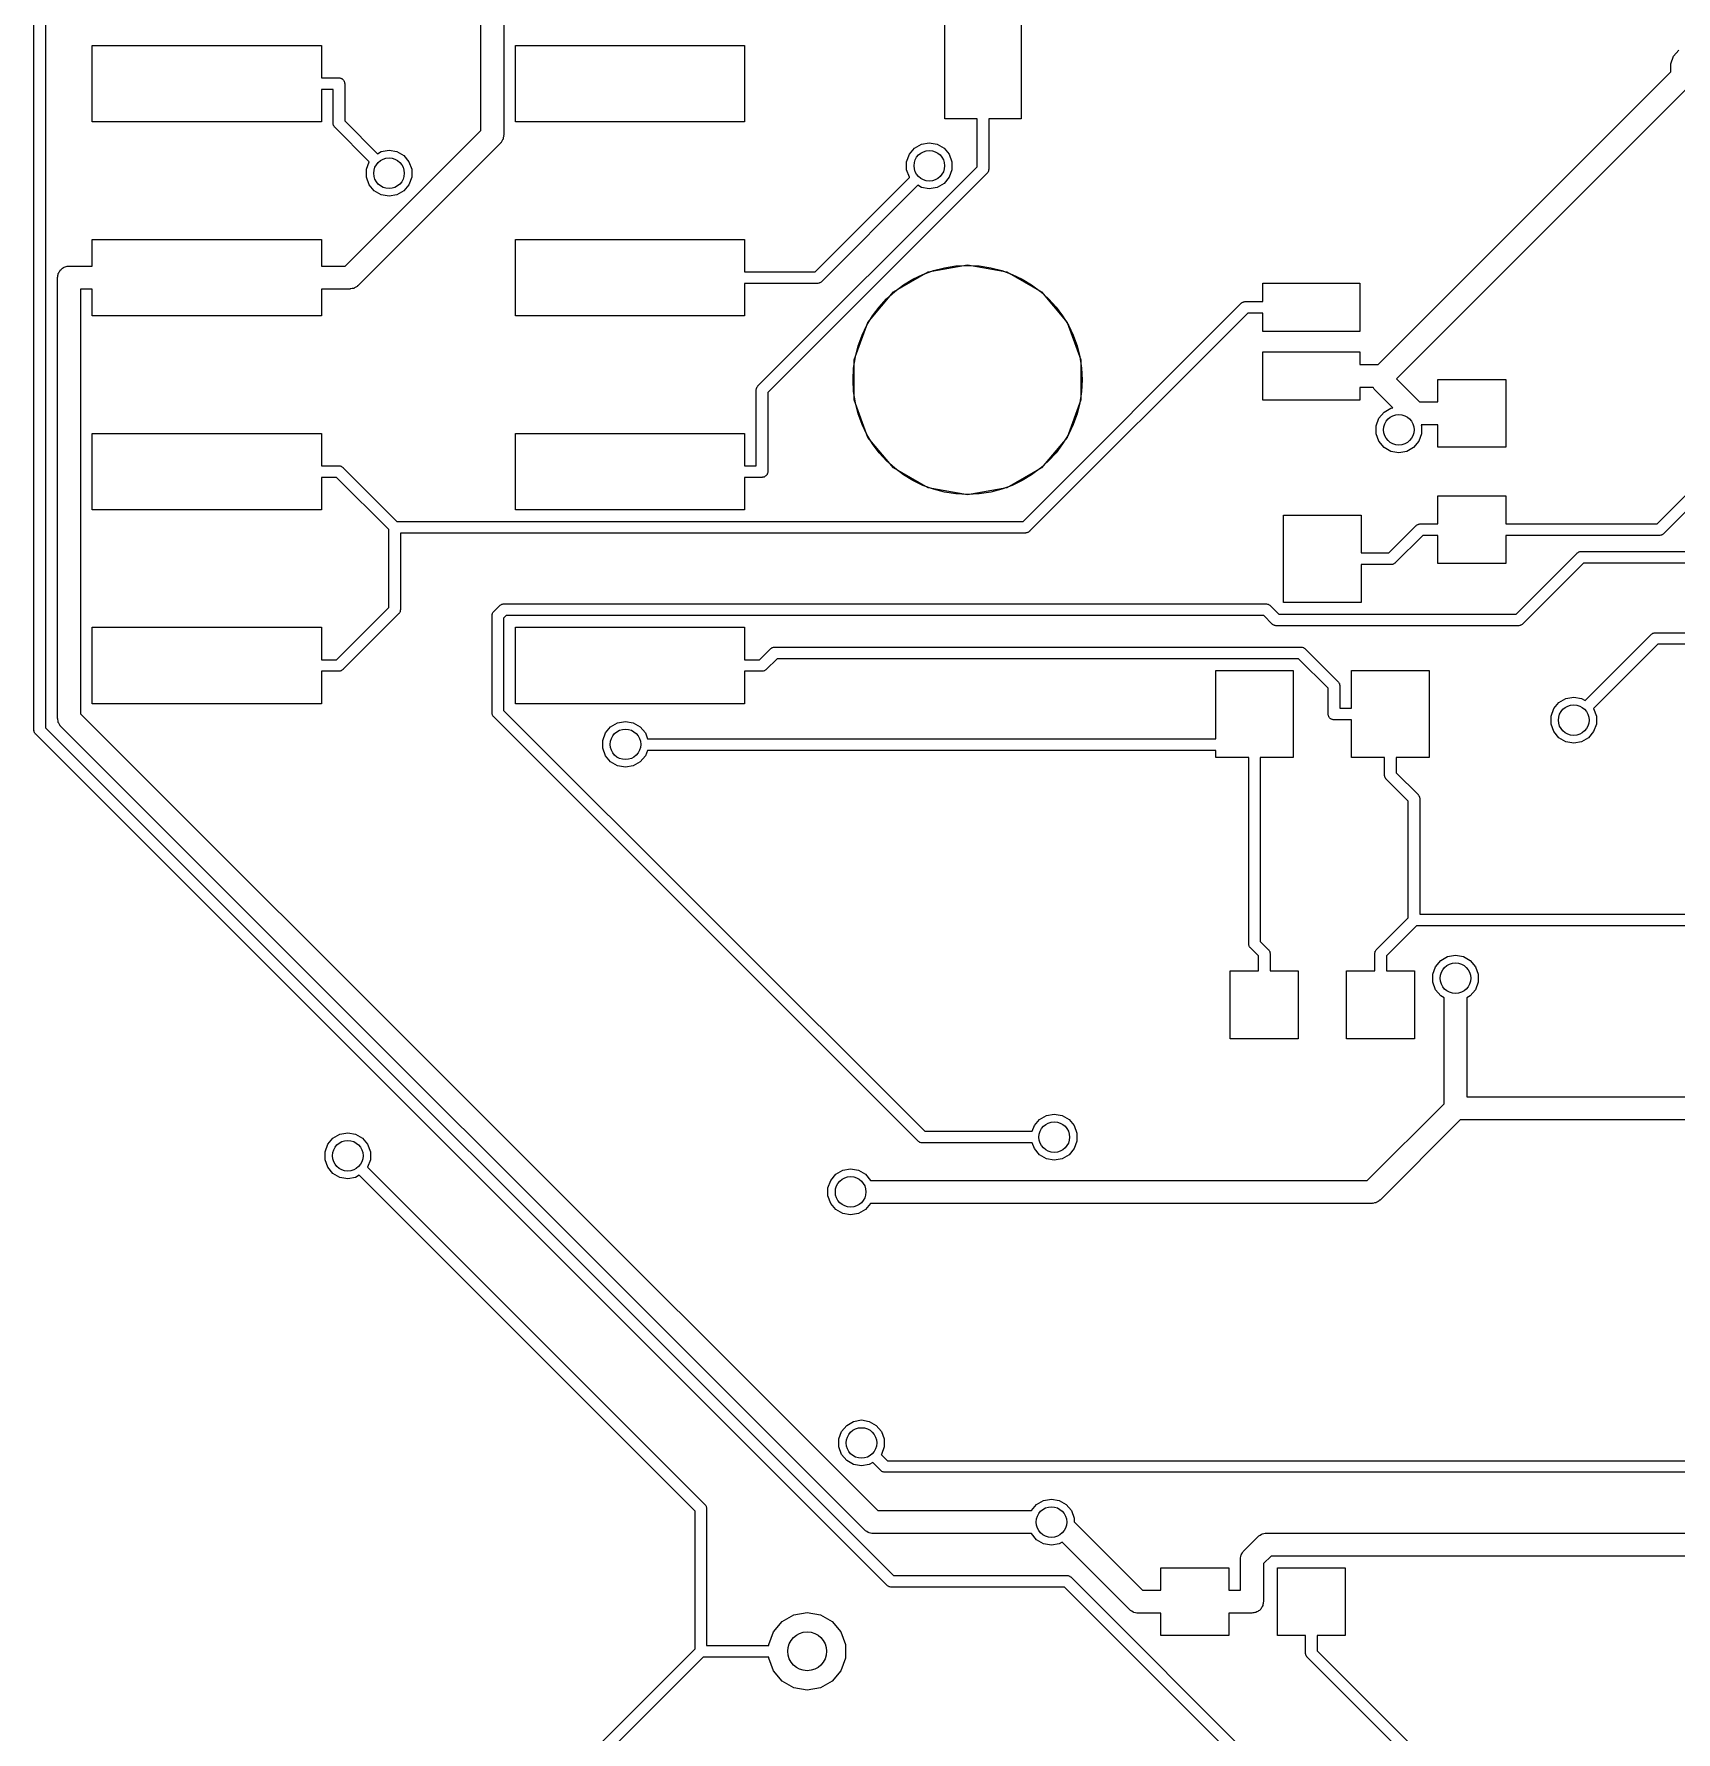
# Model space of a CAD drawing. Extents: x 0 to 100, y -163 to 0.
# Drawn here: x 0.28 to 21.77, y -92.71 to -70.47 of the extents above; entities that cross this region are included whole.
import ezdxf

# ---------------------------------------------------------------- set-up
doc = ezdxf.new("R2010")
doc.units = 0
doc.header["$MEASUREMENT"] = 0
doc.layers.add('BLACK', color=7, linetype='CONTINUOUS')

msp = doc.modelspace()

# ---------------------------------------------------------------- linework, layer by layer
at = {"layer": 'Black'}
for p, q in [((6.1273, -71.7328), (6.1273, -68.58)), ((12.2, -71.58), (12.2, -68.58)), ((13.2, -68.58), (13.2, -71.58)), ((6.4273, -68.73), (6.4273, -71.7949)), ((0.2776, -79.5866), (0.2776, -69.0373)), ((0.43, -69.0689), (0.43, -79.555)), ((1.04, -71.62), (1.04, -70.62)), ((1.04, -70.62), (4.04, -70.62)), ((4.04, -70.62), (4.04, -71.0438)), ((6.58, -71.62), (6.58, -70.62)), ((6.58, -70.62), (9.58, -70.62)), ((9.58, -70.62), (9.58, -71.62)), ((21.7425, -70.7608), (21.8097, -70.6807)), ((21.7067, -70.8591), (21.7425, -70.7608)), ((21.7067, -70.9637), (21.7067, -70.8591)), ((4.04, -71.0438), (4.2689, -71.0438)), ((4.2689, -71.0438), (4.27547, -71.045)), ((4.27547, -71.045), (4.28213, -71.045)), ((4.28213, -71.045), (4.28839, -71.0472)), ((4.28839, -71.0472), (4.29496, -71.0484)), ((4.29496, -71.0484), (4.30074, -71.0517)), ((4.30074, -71.0517), (4.307, -71.054)), ((4.307, -71.054), (4.31211, -71.0583)), ((4.31211, -71.0583), (4.31788, -71.0616)), ((4.31788, -71.0616), (4.32217, -71.0667)), ((4.32217, -71.0667), (4.32727, -71.071)), ((4.32727, -71.071), (4.33061, -71.0768)), ((4.33061, -71.0768), (4.33489, -71.0819)), ((4.33489, -71.0819), (4.33717, -71.0882)), ((4.33717, -71.0882), (4.3405, -71.0939)), ((4.3405, -71.0939), (4.34166, -71.1005)), ((4.34166, -71.1005), (4.34394, -71.1068)), ((4.34394, -71.1068), (4.34394, -71.1134)), ((4.34394, -71.1134), (4.3451, -71.12)), ((4.3451, -71.12), (4.3451, -71.6055)), ((17.8756, -74.8), (21.7081, -70.9675)), ((21.7081, -70.9675), (21.7067, -70.9637)), ((4.1927, -71.1962), (4.04, -71.1962)), ((4.04, -71.1962), (4.04, -71.62)), ((4.1927, -71.6371), (4.1927, -71.1962)), ((21.9047, -71.1952), (18.1134, -74.9864)), ((12.6238, -71.58), (12.2, -71.58)), ((12.6238, -72.2107), (12.6238, -71.58)), ((13.2, -71.58), (12.7762, -71.58)), ((12.7762, -71.58), (12.7762, -72.2423)), ((4.04, -71.62), (1.04, -71.62)), ((4.19328, -71.6404), (4.1927, -71.6371)), ((4.19299, -71.6437), (4.19328, -71.6404)), ((4.19557, -71.6534), (4.19299, -71.6437)), ((4.19729, -71.6632), (4.19557, -71.6534)), ((4.19897, -71.6661), (4.19729, -71.6632)), ((4.19984, -71.6693), (4.19897, -71.6661)), ((4.20555, -71.6775), (4.19984, -71.6693)), ((4.21053, -71.6861), (4.20555, -71.6775)), ((4.21309, -71.6882), (4.21053, -71.6861)), ((4.21502, -71.691), (4.21309, -71.6882)), ((4.66612, -72.1421), (4.21502, -71.691)), ((4.3451, -71.6055), (4.77701, -72.0375)), ((4.35007, -73.51), (6.1273, -71.7328)), ((6.42166, -71.8269), (6.41825, -71.8462)), ((6.42673, -71.808), (6.42166, -71.8269)), ((6.4273, -71.7949), (6.42615, -71.8014)), ((6.42615, -71.8014), (6.42673, -71.808)), ((9.58, -71.62), (6.58, -71.62)), ((6.38337, -71.901), (4.51827, -73.7661)), ((4.77701, -72.0375), (4.8228, -72.011)), ((4.8228, -72.011), (4.9258, -71.9929)), ((4.9258, -71.9929), (5.0288, -72.011)), ((5.0288, -72.011), (5.11937, -72.0633)), ((6.38715, -71.8956), (6.38337, -71.901)), ((6.39221, -71.8913), (6.38715, -71.8956)), ((6.40201, -71.8743), (6.39221, -71.8913)), ((6.41325, -71.8583), (6.40201, -71.8743)), ((6.41495, -71.8519), (6.41325, -71.8583)), ((6.41825, -71.8462), (6.41495, -71.8519)), ((11.7022, -72.1431), (11.738, -72.0448)), ((11.738, -72.0448), (11.8052, -71.9647)), ((11.8052, -71.9647), (11.8958, -71.9124)), ((11.8958, -71.9124), (11.9988, -71.8943)), ((11.9988, -71.8943), (12.1018, -71.9124)), ((12.1018, -71.9124), (12.1924, -71.9647)), ((12.1924, -71.9647), (12.2596, -72.0448)), ((12.2596, -72.0448), (12.2954, -72.1431)), ((4.62923, -72.2417), (4.665, -72.1434)), ((4.62923, -72.3463), (4.62923, -72.2417)), ((4.665, -72.1434), (4.66612, -72.1421)), ((5.11937, -72.0633), (5.1866, -72.1434)), ((5.1866, -72.1434), (5.22237, -72.2417)), ((5.22237, -72.2417), (5.22237, -72.3463)), ((9.75502, -75.0795), (12.6238, -72.2107)), ((11.7022, -72.2477), (11.7022, -72.1431)), ((11.738, -72.346), (11.7022, -72.2477)), ((12.2954, -72.2477), (12.2596, -72.346)), ((12.2954, -72.1431), (12.2954, -72.2477)), ((12.7699, -72.2713), (12.7691, -72.2745)), ((12.7716, -72.2684), (12.7699, -72.2713)), ((12.7733, -72.2586), (12.7716, -72.2684)), ((12.7759, -72.2489), (12.7733, -72.2586)), ((12.7762, -72.2423), (12.7756, -72.2456)), ((12.7756, -72.2456), (12.7759, -72.2489)), ((4.665, -72.4446), (4.62923, -72.3463)), ((4.73223, -72.5247), (4.665, -72.4446)), ((5.1866, -72.4446), (5.11937, -72.5247)), ((5.22237, -72.3463), (5.1866, -72.4446)), ((12.7539, -72.2962), (9.8851, -75.165)), ((10.5026, -73.5838), (11.7391, -72.3473)), ((11.85, -72.4519), (10.5881, -73.7139)), ((11.7391, -72.3473), (11.738, -72.346)), ((11.8958, -72.4784), (11.85, -72.4519)), ((11.9988, -72.4965), (11.8958, -72.4784)), ((12.1018, -72.4784), (11.9988, -72.4965)), ((12.1924, -72.4261), (12.1018, -72.4784)), ((12.2596, -72.346), (12.1924, -72.4261)), ((12.7558, -72.2934), (12.7539, -72.2962)), ((12.7584, -72.2913), (12.7558, -72.2934)), ((12.7633, -72.2827), (12.7584, -72.2913)), ((12.7691, -72.2745), (12.7633, -72.2827)), ((4.8228, -72.577), (4.73223, -72.5247)), ((4.9258, -72.5951), (4.8228, -72.577)), ((5.0288, -72.577), (4.9258, -72.5951)), ((5.11937, -72.5247), (5.0288, -72.577)), ((1.04, -73.51), (1.04, -73.16)), ((1.04, -73.16), (4.04, -73.16)), ((4.04, -73.16), (4.04, -73.51)), ((6.58, -74.16), (6.58, -73.16)), ((6.58, -73.16), (9.58, -73.16)), ((9.58, -73.16), (9.58, -73.5838)), ((0.59635, -73.6087), (0.60291, -73.5973)), ((0.60291, -73.5973), (0.6074, -73.585)), ((0.6074, -73.585), (0.61583, -73.5749)), ((0.61583, -73.5749), (0.62239, -73.5636)), ((0.62239, -73.5636), (0.63245, -73.5551)), ((0.63245, -73.5551), (0.64088, -73.5451)), ((0.64088, -73.5451), (0.65225, -73.5385)), ((0.65225, -73.5385), (0.6623, -73.5301)), ((0.6623, -73.5301), (0.67463, -73.5256)), ((0.67463, -73.5256), (0.686, -73.519)), ((0.686, -73.519), (0.69892, -73.5168)), ((0.69892, -73.5168), (0.71125, -73.5123)), ((0.71125, -73.5123), (0.72437, -73.5123)), ((0.72437, -73.5123), (0.7373, -73.51)), ((0.7373, -73.51), (1.04, -73.51)), ((4.04, -73.51), (4.35007, -73.51)), ((9.58, -73.5838), (10.5026, -73.5838)), ((11.5321, -73.8465), (11.985, -73.5851)), ((11.985, -73.5851), (12.5, -73.4943)), ((12.5, -73.4943), (13.015, -73.5851)), ((13.015, -73.5851), (13.4679, -73.8465)), ((0.5873, -73.66), (0.58958, -73.6471)), ((0.5873, -79.4341), (0.5873, -73.66)), ((0.58958, -73.634), (0.59407, -73.6216)), ((0.58958, -73.6471), (0.58958, -73.634)), ((0.59407, -73.6216), (0.59635, -73.6087)), ((1.04, -73.81), (0.8873, -73.81)), ((0.8873, -73.81), (0.8873, -79.372)), ((1.04, -74.16), (1.04, -73.81)), ((4.4122, -73.81), (4.04, -73.81)), ((4.04, -73.81), (4.04, -74.16)), ((4.4187, -73.8089), (4.4122, -73.81)), ((4.42527, -73.8094), (4.4187, -73.8089)), ((4.4442, -73.8044), (4.42527, -73.8094)), ((4.4635, -73.801), (4.4442, -73.8044)), ((4.46922, -73.7977), (4.4635, -73.801)), ((4.47559, -73.7959), (4.46922, -73.7977)), ((4.49165, -73.7847), (4.47559, -73.7959)), ((4.50862, -73.7749), (4.49165, -73.7847)), ((4.51286, -73.7699), (4.50862, -73.7749)), ((4.51827, -73.7661), (4.51286, -73.7699)), ((10.5342, -73.7362), (9.58, -73.7362)), ((9.58, -73.7362), (9.58, -74.16)), ((10.5375, -73.7356), (10.5342, -73.7362)), ((10.5408, -73.7359), (10.5375, -73.7356)), ((10.5505, -73.7333), (10.5408, -73.7359)), ((10.5603, -73.7316), (10.5505, -73.7333)), ((10.5632, -73.7299), (10.5603, -73.7316)), ((10.5664, -73.7291), (10.5632, -73.7299)), ((10.5746, -73.7233), (10.5664, -73.7291)), ((10.5832, -73.7184), (10.5746, -73.7233)), ((10.5853, -73.7158), (10.5832, -73.7184)), ((10.5881, -73.7139), (10.5853, -73.7158)), ((16.365, -73.9738), (16.365, -73.7325)), ((16.365, -73.7325), (17.635, -73.7325)), ((17.635, -73.7325), (17.635, -74.3675)), ((11.196, -74.2471), (11.5321, -73.8465)), ((13.2256, -76.8527), (16.0822, -73.9961)), ((13.4679, -73.8465), (13.804, -74.2471)), ((16.0822, -73.9961), (16.085, -73.9942)), ((16.085, -73.9942), (16.0871, -73.9916)), ((16.0871, -73.9916), (16.0957, -73.9866)), ((16.0957, -73.9866), (16.1039, -73.9809)), ((16.1039, -73.9809), (16.1071, -73.9801)), ((16.1071, -73.9801), (16.11, -73.9784)), ((16.11, -73.9784), (16.1198, -73.9767)), ((16.1198, -73.9767), (16.1295, -73.9741)), ((16.1295, -73.9741), (16.1328, -73.9744)), ((16.1328, -73.9744), (16.1361, -73.9738)), ((16.1361, -73.9738), (16.365, -73.9738)), ((4.04, -74.16), (1.04, -74.16)), ((9.58, -74.16), (6.58, -74.16)), ((11.0171, -74.7385), (11.196, -74.2471)), ((16.1677, -74.1262), (13.3111, -76.9828)), ((13.804, -74.2471), (13.9829, -74.7385)), ((16.365, -74.1262), (16.1677, -74.1262)), ((16.365, -74.3675), (16.365, -74.1262)), ((17.635, -74.3675), (16.365, -74.3675)), ((16.365, -75.2675), (16.365, -74.6325)), ((16.365, -74.6325), (17.635, -74.6325)), ((17.635, -74.6325), (17.635, -74.8)), ((11.0171, -75.2615), (11.0171, -74.7385)), ((13.9829, -74.7385), (13.9829, -75.2615)), ((17.635, -74.8), (17.8756, -74.8)), ((9.7327, -75.1334), (9.73328, -75.1301)), ((9.7327, -76.1238), (9.7327, -75.1334)), ((9.73299, -75.1268), (9.73557, -75.1171)), ((9.73328, -75.1301), (9.73299, -75.1268)), ((9.73557, -75.1171), (9.73729, -75.1073)), ((9.73729, -75.1073), (9.73897, -75.1044)), ((9.73897, -75.1044), (9.73984, -75.1012)), ((9.73984, -75.1012), (9.74555, -75.093)), ((9.74555, -75.093), (9.75053, -75.0844)), ((9.75053, -75.0844), (9.75309, -75.0823)), ((9.75309, -75.0823), (9.75502, -75.0795)), ((17.8114, -75.1), (17.635, -75.1)), ((17.635, -75.1), (17.635, -75.2675)), ((17.813, -75.1023), (17.8114, -75.1)), ((17.8228, -75.1193), (17.813, -75.1023)), ((17.8278, -75.1236), (17.8228, -75.1193)), ((17.8316, -75.129), (17.8278, -75.1236)), ((18.0683, -75.3656), (17.8316, -75.129)), ((18.1134, -74.9864), (18.4149, -75.288)), ((18.6555, -75.288), (18.6555, -74.9935)), ((18.6555, -74.9935), (19.5445, -74.9935)), ((19.5445, -74.9935), (19.5445, -75.8825)), ((9.8851, -75.165), (9.8851, -76.2)), ((11.196, -75.7529), (11.0171, -75.2615)), ((13.9829, -75.2615), (13.804, -75.7529)), ((17.635, -75.2675), (16.365, -75.2675)), ((17.9517, -75.4225), (18.0423, -75.3702)), ((18.0423, -75.3702), (18.0683, -75.3656)), ((18.4149, -75.288), (18.6555, -75.288)), ((17.8487, -75.6009), (17.8845, -75.5026)), ((17.8487, -75.7055), (17.8487, -75.6009)), ((17.8845, -75.5026), (17.9517, -75.4225)), ((18.6555, -75.588), (18.4372, -75.588)), ((18.4372, -75.588), (18.4419, -75.6009)), ((18.4419, -75.6009), (18.4419, -75.7055)), ((18.6555, -75.8825), (18.6555, -75.588)), ((1.04, -76.7), (1.04, -75.7)), ((1.04, -75.7), (4.04, -75.7)), ((4.04, -75.7), (4.04, -76.1238)), ((6.58, -76.7), (6.58, -75.7)), ((6.58, -75.7), (9.58, -75.7)), ((9.58, -75.7), (9.58, -76.1238)), ((11.5321, -76.1535), (11.196, -75.7529)), ((13.804, -75.7529), (13.4679, -76.1535)), ((17.8845, -75.8038), (17.8487, -75.7055)), ((17.9517, -75.8839), (17.8845, -75.8038)), ((18.4061, -75.8038), (18.3389, -75.8839)), ((18.4419, -75.7055), (18.4061, -75.8038)), ((18.0423, -75.9362), (17.9517, -75.8839)), ((18.1453, -75.9543), (18.0423, -75.9362)), ((18.2483, -75.9362), (18.1453, -75.9543)), ((18.3389, -75.8839), (18.2483, -75.9362)), ((19.5445, -75.8825), (18.6555, -75.8825)), ((4.04, -76.1238), (4.2689, -76.1238)), ((4.2689, -76.1238), (4.2722, -76.1244)), ((4.2722, -76.1244), (4.27554, -76.1241)), ((4.27554, -76.1241), (4.28516, -76.1267)), ((4.28516, -76.1267), (4.29496, -76.1284)), ((4.29496, -76.1284), (4.29786, -76.1301)), ((4.29786, -76.1301), (4.3011, -76.1309)), ((4.3011, -76.1309), (4.30926, -76.1367)), ((4.30926, -76.1367), (4.31788, -76.1416)), ((4.31788, -76.1416), (4.32003, -76.1442)), ((4.32003, -76.1442), (4.32278, -76.1461)), ((4.32278, -76.1461), (5.02936, -76.8527)), ((9.58, -76.1238), (9.7327, -76.1238)), ((9.81547, -76.275), (9.8089, -76.2762)), ((9.82213, -76.275), (9.81547, -76.275)), ((9.82839, -76.2728), (9.82213, -76.275)), ((9.83496, -76.2716), (9.82839, -76.2728)), ((9.84074, -76.2683), (9.83496, -76.2716)), ((9.847, -76.266), (9.84074, -76.2683)), ((9.85211, -76.2617), (9.847, -76.266)), ((9.85788, -76.2584), (9.85211, -76.2617)), ((9.86217, -76.2533), (9.85788, -76.2584)), ((9.86727, -76.249), (9.86217, -76.2533)), ((9.87061, -76.2432), (9.86727, -76.249)), ((9.87489, -76.2381), (9.87061, -76.2432)), ((9.87717, -76.2318), (9.87489, -76.2381)), ((9.8805, -76.2261), (9.87717, -76.2318)), ((9.88166, -76.2195), (9.8805, -76.2261)), ((9.88394, -76.2132), (9.88166, -76.2195)), ((9.8851, -76.2), (9.88394, -76.2066)), ((9.88394, -76.2066), (9.88394, -76.2132)), ((11.985, -76.4149), (11.5321, -76.1535)), ((13.4679, -76.1535), (13.015, -76.4149)), ((4.23734, -76.2762), (4.04, -76.2762)), ((4.04, -76.2762), (4.04, -76.7)), ((4.9216, -76.9605), (4.23734, -76.2762)), ((9.8089, -76.2762), (9.58, -76.2762)), ((9.58, -76.2762), (9.58, -76.7)), ((12.5, -76.5057), (11.985, -76.4149)), ((13.015, -76.4149), (12.5, -76.5057)), ((21.5258, -76.8858), (21.9418, -76.4698)), ((4.04, -76.7), (1.04, -76.7)), ((9.58, -76.7), (6.58, -76.7)), ((18.6555, -76.8858), (18.6555, -76.5175)), ((18.6555, -76.5175), (19.5445, -76.5175)), ((19.5445, -76.5175), (19.5445, -76.8858)), ((22.018, -76.6092), (21.6113, -77.0159)), ((5.02936, -76.8527), (13.2256, -76.8527)), ((16.637, -77.9145), (16.637, -76.7715)), ((16.637, -76.7715), (17.653, -76.7715)), ((17.653, -76.7715), (17.653, -77.2668)), ((18.014, -77.2668), (18.3727, -76.9081)), ((18.3727, -76.9081), (18.3755, -76.9062)), ((18.3755, -76.9062), (18.3776, -76.9036)), ((18.3776, -76.9036), (18.3862, -76.8987)), ((18.3862, -76.8987), (18.3944, -76.8929)), ((18.3944, -76.8929), (18.3976, -76.8921)), ((18.3976, -76.8921), (18.4005, -76.8904)), ((18.4005, -76.8904), (18.4103, -76.8887)), ((18.4103, -76.8887), (18.42, -76.8861)), ((18.42, -76.8861), (18.4233, -76.8864)), ((18.4233, -76.8864), (18.4266, -76.8858)), ((18.4266, -76.8858), (18.6555, -76.8858)), ((19.5445, -76.8858), (21.5258, -76.8858)), ((4.9216, -77.9795), (4.9216, -76.9605)), ((13.2572, -77.0051), (5.074, -77.0051)), ((5.074, -77.0051), (5.074, -78.0111)), ((13.2605, -77.0045), (13.2572, -77.0051)), ((13.2638, -77.0048), (13.2605, -77.0045)), ((13.2735, -77.0022), (13.2638, -77.0048)), ((13.2833, -77.0005), (13.2735, -77.0022)), ((13.2862, -76.9988), (13.2833, -77.0005)), ((13.2894, -76.998), (13.2862, -76.9988)), ((13.2976, -76.9922), (13.2894, -76.998)), ((13.3062, -76.9873), (13.2976, -76.9922)), ((13.3083, -76.9847), (13.3062, -76.9873)), ((13.3111, -76.9828), (13.3083, -76.9847)), ((18.4582, -77.0382), (18.0995, -77.3969)), ((18.6555, -77.0382), (18.4582, -77.0382)), ((18.6555, -77.4065), (18.6555, -77.0382)), ((21.5574, -77.0382), (19.5445, -77.0382)), ((19.5445, -77.0382), (19.5445, -77.4065)), ((21.5607, -77.0376), (21.5574, -77.0382)), ((21.564, -77.0379), (21.5607, -77.0376)), ((21.5737, -77.0353), (21.564, -77.0379)), ((21.5835, -77.0336), (21.5737, -77.0353)), ((21.5864, -77.0319), (21.5835, -77.0336)), ((21.5896, -77.0311), (21.5864, -77.0319)), ((21.5978, -77.0253), (21.5896, -77.0311)), ((21.6064, -77.0204), (21.5978, -77.0253)), ((21.6085, -77.0178), (21.6064, -77.0204)), ((21.6113, -77.0159), (21.6085, -77.0178)), ((17.653, -77.2668), (18.014, -77.2668)), ((19.6798, -78.0673), (20.479, -77.2681)), ((20.479, -77.2681), (20.4818, -77.2662)), ((20.4818, -77.2662), (20.4839, -77.2636)), ((20.4839, -77.2636), (20.4925, -77.2587)), ((20.4925, -77.2587), (20.5007, -77.2529)), ((20.5007, -77.2529), (20.5039, -77.2521)), ((20.5039, -77.2521), (20.5068, -77.2504)), ((20.5068, -77.2504), (20.5166, -77.2487)), ((20.5166, -77.2487), (20.5263, -77.2461)), ((20.5263, -77.2461), (20.5296, -77.2464)), ((20.5296, -77.2464), (20.5329, -77.2458)), ((20.5329, -77.2458), (28.6021, -77.2458)), ((18.0456, -77.4192), (17.653, -77.4192)), ((17.653, -77.4192), (17.653, -77.9145)), ((18.0489, -77.4186), (18.0456, -77.4192)), ((18.0522, -77.4189), (18.0489, -77.4186)), ((18.0619, -77.4163), (18.0522, -77.4189)), ((18.0717, -77.4146), (18.0619, -77.4163)), ((18.0746, -77.4129), (18.0717, -77.4146)), ((18.0778, -77.4121), (18.0746, -77.4129)), ((18.086, -77.4063), (18.0778, -77.4121)), ((18.0946, -77.4014), (18.086, -77.4063)), ((18.0967, -77.3988), (18.0946, -77.4014)), ((18.0995, -77.3969), (18.0967, -77.3988)), ((19.5445, -77.4065), (18.6555, -77.4065)), ((20.5645, -77.3982), (19.7653, -78.1974)), ((28.6337, -77.3982), (20.5645, -77.3982)), ((4.23734, -78.6638), (4.9216, -77.9795)), ((5.06115, -78.0515), (5.05617, -78.0601)), ((5.06686, -78.0433), (5.06115, -78.0515)), ((5.06773, -78.0401), (5.06686, -78.0433)), ((5.0694, -78.0372), (5.06773, -78.0401)), ((5.07113, -78.0274), (5.0694, -78.0372)), ((5.07371, -78.0177), (5.07113, -78.0274)), ((5.074, -78.0111), (5.07342, -78.0144)), ((5.07342, -78.0144), (5.07371, -78.0177)), ((6.28114, -78.0551), (6.28685, -78.0469)), ((6.28685, -78.0469), (6.29183, -78.0383)), ((6.29183, -78.0383), (6.29439, -78.0362)), ((6.29439, -78.0362), (6.29632, -78.0334)), ((6.29632, -78.0334), (6.37432, -77.9554)), ((6.37432, -77.9554), (6.37706, -77.9535)), ((6.37706, -77.9535), (6.37922, -77.9509)), ((6.37922, -77.9509), (6.38784, -77.9459)), ((6.38784, -77.9459), (6.396, -77.9402)), ((6.396, -77.9402), (6.39924, -77.9394)), ((6.39924, -77.9394), (6.40214, -77.9377)), ((6.40214, -77.9377), (6.41194, -77.936)), ((6.41194, -77.936), (6.42156, -77.9334)), ((6.42156, -77.9334), (6.4249, -77.9337)), ((6.4249, -77.9337), (6.4282, -77.9331)), ((6.4282, -77.9331), (16.4081, -77.9331)), ((16.4081, -77.9331), (16.4114, -77.9337)), ((16.4114, -77.9337), (16.4147, -77.9334)), ((16.4147, -77.9334), (16.4244, -77.936)), ((16.4244, -77.936), (16.4342, -77.9377)), ((16.4342, -77.9377), (16.4371, -77.9394)), ((16.4371, -77.9394), (16.4403, -77.9402)), ((16.4403, -77.9402), (16.4485, -77.946)), ((16.4485, -77.946), (16.4571, -77.9509)), ((16.4571, -77.9509), (16.4592, -77.9535)), ((16.4592, -77.9535), (16.462, -77.9554)), ((16.462, -77.9554), (16.5739, -78.0673)), ((17.653, -77.9145), (16.637, -77.9145)), ((1.04, -79.24), (1.04, -78.24)), ((1.04, -78.24), (4.04, -78.24)), ((4.04, -78.24), (4.04, -78.6638)), ((5.05168, -78.065), (4.32278, -78.7939)), ((5.0536, -78.0622), (5.05168, -78.065)), ((5.05617, -78.0601), (5.0536, -78.0622)), ((6.274, -78.0873), (6.27458, -78.084)), ((6.274, -79.3596), (6.274, -78.0873)), ((6.27429, -78.0807), (6.27687, -78.071)), ((6.27458, -78.084), (6.27429, -78.0807)), ((6.27687, -78.071), (6.2786, -78.0612)), ((6.2786, -78.0612), (6.28027, -78.0583)), ((6.28027, -78.0583), (6.28114, -78.0551)), ((6.45976, -78.0855), (6.4264, -78.1189)), ((6.4264, -78.1189), (6.4264, -79.328)), ((16.3765, -78.0855), (6.45976, -78.0855)), ((6.58, -79.24), (6.58, -78.24)), ((6.58, -78.24), (9.58, -78.24)), ((9.58, -78.24), (9.58, -78.6638)), ((16.4884, -78.1974), (16.3765, -78.0855)), ((16.4912, -78.1993), (16.4884, -78.1974)), ((16.4933, -78.2019), (16.4912, -78.1993)), ((16.5019, -78.2069), (16.4933, -78.2019)), ((16.5101, -78.2126), (16.5019, -78.2069)), ((16.5133, -78.2134), (16.5101, -78.2126)), ((16.5162, -78.2151), (16.5133, -78.2134)), ((16.526, -78.2168), (16.5162, -78.2151)), ((16.5357, -78.2194), (16.526, -78.2168)), ((16.539, -78.2191), (16.5357, -78.2194)), ((16.5423, -78.2197), (16.539, -78.2191)), ((19.7114, -78.2197), (16.5423, -78.2197)), ((16.5739, -78.0673), (19.6798, -78.0673)), ((19.7147, -78.2191), (19.7114, -78.2197)), ((19.718, -78.2194), (19.7147, -78.2191)), ((19.7277, -78.2168), (19.718, -78.2194)), ((19.7375, -78.2151), (19.7277, -78.2168)), ((19.7404, -78.2134), (19.7375, -78.2151)), ((19.7436, -78.2126), (19.7404, -78.2134)), ((19.7518, -78.2068), (19.7436, -78.2126)), ((19.7604, -78.2019), (19.7518, -78.2068)), ((19.7625, -78.1993), (19.7604, -78.2019)), ((19.7653, -78.1974), (19.7625, -78.1993)), ((9.95814, -78.5012), (9.96776, -78.4986)), ((9.96776, -78.4986), (9.9711, -78.4989)), ((9.9711, -78.4989), (9.9744, -78.4983)), ((9.9744, -78.4983), (16.865, -78.4983)), ((16.865, -78.4983), (16.8683, -78.4989)), ((16.8683, -78.4989), (16.8716, -78.4986)), ((16.8716, -78.4986), (16.8813, -78.5012)), ((20.5839, -79.1989), (21.4499, -78.3328)), ((21.5354, -78.4629), (20.6948, -79.3035)), ((21.4499, -78.3328), (21.4527, -78.3309)), ((21.4527, -78.3309), (21.4548, -78.3283)), ((21.4548, -78.3283), (21.4634, -78.3234)), ((21.4634, -78.3234), (21.4716, -78.3176)), ((21.4716, -78.3176), (21.4748, -78.3168)), ((21.4748, -78.3168), (21.4777, -78.3151)), ((21.4777, -78.3151), (21.4875, -78.3134)), ((21.4875, -78.3134), (21.4972, -78.3108)), ((21.4972, -78.3108), (21.5005, -78.3111)), ((21.5005, -78.3111), (21.5038, -78.3105)), ((21.5038, -78.3105), (28.1846, -78.3105)), ((28.2162, -78.4629), (21.5354, -78.4629)), ((4.04, -78.6638), (4.23734, -78.6638)), ((9.58, -78.6638), (9.77734, -78.6638)), ((9.77734, -78.6638), (9.92052, -78.5206)), ((10.006, -78.6507), (9.86278, -78.7939)), ((9.92052, -78.5206), (9.92326, -78.5187)), ((9.92326, -78.5187), (9.92542, -78.5161)), ((9.92542, -78.5161), (9.93404, -78.5112)), ((9.93404, -78.5112), (9.9422, -78.5054)), ((9.9422, -78.5054), (9.94543, -78.5046)), ((9.94543, -78.5046), (9.94834, -78.5029)), ((9.94834, -78.5029), (9.95814, -78.5012)), ((16.8334, -78.6507), (10.006, -78.6507)), ((17.2209, -79.0382), (16.8334, -78.6507)), ((16.8813, -78.5012), (16.8911, -78.5029)), ((16.8911, -78.5029), (16.894, -78.5046)), ((16.894, -78.5046), (16.8972, -78.5054)), ((16.8972, -78.5054), (16.9054, -78.5112)), ((16.9054, -78.5112), (16.914, -78.5161)), ((16.914, -78.5161), (16.9161, -78.5187)), ((16.9161, -78.5187), (16.9189, -78.5206)), ((16.9189, -78.5206), (17.351, -78.9527)), ((4.2689, -78.8162), (4.04, -78.8162)), ((4.04, -78.8162), (4.04, -79.24)), ((4.2722, -78.8156), (4.2689, -78.8162)), ((4.27554, -78.8159), (4.2722, -78.8156)), ((4.28516, -78.8133), (4.27554, -78.8159)), ((4.29496, -78.8116), (4.28516, -78.8133)), ((4.29786, -78.8099), (4.29496, -78.8116)), ((4.3011, -78.8091), (4.29786, -78.8099)), ((4.30926, -78.8033), (4.3011, -78.8091)), ((4.31788, -78.7984), (4.30926, -78.8033)), ((4.32003, -78.7958), (4.31788, -78.7984)), ((4.32278, -78.7939), (4.32003, -78.7958)), ((9.8089, -78.8162), (9.58, -78.8162)), ((9.58, -78.8162), (9.58, -79.24)), ((9.8122, -78.8156), (9.8089, -78.8162)), ((9.81554, -78.8159), (9.8122, -78.8156)), ((9.82516, -78.8133), (9.81554, -78.8159)), ((9.83496, -78.8116), (9.82516, -78.8133)), ((9.83786, -78.8099), (9.83496, -78.8116)), ((9.8411, -78.8091), (9.83786, -78.8099)), ((9.84926, -78.8033), (9.8411, -78.8091)), ((9.85788, -78.7984), (9.84926, -78.8033)), ((9.86003, -78.7958), (9.85788, -78.7984)), ((9.86278, -78.7939), (9.86003, -78.7958)), ((15.748, -79.699), (15.748, -78.8035)), ((15.748, -78.8035), (16.764, -78.8035)), ((16.764, -78.8035), (16.764, -79.9465)), ((17.526, -79.2988), (17.526, -78.8035)), ((17.526, -78.8035), (18.542, -78.8035)), ((18.542, -78.8035), (18.542, -79.9465)), ((17.2209, -79.375), (17.2209, -79.0382)), ((17.351, -78.9527), (17.3529, -78.9555)), ((17.3529, -78.9555), (17.3555, -78.9576)), ((17.3555, -78.9576), (17.3605, -78.9662)), ((17.3605, -78.9662), (17.3662, -78.9744)), ((17.3662, -78.9744), (17.367, -78.9776)), ((17.367, -78.9776), (17.3687, -78.9805)), ((17.3687, -78.9805), (17.3704, -78.9903)), ((17.3704, -78.9903), (17.373, -79)), ((17.373, -79), (17.3727, -79.0033)), ((17.3727, -79.0033), (17.3733, -79.0066)), ((17.3733, -79.0066), (17.3733, -79.2988)), ((20.3321, -79.1724), (20.4351, -79.1543)), ((20.4351, -79.1543), (20.5381, -79.1724)), ((0.8873, -79.372), (11.3228, -89.8075)), ((4.04, -79.24), (1.04, -79.24)), ((6.27458, -79.3629), (6.274, -79.3596)), ((6.27429, -79.3662), (6.27458, -79.3629)), ((6.27687, -79.3759), (6.27429, -79.3662)), ((6.2786, -79.3857), (6.27687, -79.3759)), ((6.28027, -79.3886), (6.2786, -79.3857)), ((6.4264, -79.328), (11.9383, -84.8399)), ((9.58, -79.24), (6.58, -79.24)), ((17.2221, -79.3816), (17.2209, -79.375)), ((17.2221, -79.3882), (17.2221, -79.3816)), ((17.2243, -79.3945), (17.2221, -79.3882)), ((17.3733, -79.2988), (17.526, -79.2988)), ((20.1385, -79.4031), (20.1743, -79.3048)), ((20.1743, -79.3048), (20.2415, -79.2247)), ((20.2415, -79.2247), (20.3321, -79.1724)), ((20.5381, -79.1724), (20.5839, -79.1989)), ((20.6948, -79.3035), (20.6959, -79.3048)), ((20.6959, -79.3048), (20.7317, -79.4031)), ((0.27818, -79.5899), (0.2776, -79.5866)), ((0.27789, -79.5932), (0.27818, -79.5899)), ((0.28047, -79.6029), (0.27789, -79.5932)), ((0.28219, -79.6127), (0.28047, -79.6029)), ((0.43, -79.555), (11.5315, -90.6565)), ((0.58845, -79.4406), (0.5873, -79.4341)), ((0.58787, -79.4472), (0.58845, -79.4406)), ((0.59294, -79.4661), (0.58787, -79.4472)), ((0.59635, -79.4854), (0.59294, -79.4661)), ((0.59965, -79.4911), (0.59635, -79.4854)), ((0.60135, -79.4975), (0.59965, -79.4911)), ((0.61259, -79.5135), (0.60135, -79.4975)), ((0.62239, -79.5305), (0.61259, -79.5135)), ((0.62745, -79.5348), (0.62239, -79.5305)), ((0.63123, -79.5402), (0.62745, -79.5348)), ((11.1546, -90.0636), (0.63123, -79.5402)), ((6.28114, -79.3918), (6.28027, -79.3886)), ((6.28685, -79.4), (6.28114, -79.3918)), ((6.29183, -79.4086), (6.28685, -79.4)), ((6.29439, -79.4107), (6.29183, -79.4086)), ((6.29632, -79.4135), (6.29439, -79.4107)), ((11.8528, -84.97), (6.29632, -79.4135)), ((7.7597, -79.622), (7.82693, -79.5419)), ((7.82693, -79.5419), (7.9175, -79.4896)), ((7.9175, -79.4896), (8.0205, -79.4715)), ((8.0205, -79.4715), (8.1235, -79.4896)), ((8.1235, -79.4896), (8.21407, -79.5419)), ((8.21407, -79.5419), (8.2813, -79.622)), ((17.2255, -79.4011), (17.2243, -79.3945)), ((17.2288, -79.4068), (17.2255, -79.4011)), ((17.2311, -79.4131), (17.2288, -79.4068)), ((17.2354, -79.4182), (17.2311, -79.4131)), ((17.2387, -79.424), (17.2354, -79.4182)), ((17.2438, -79.4283), (17.2387, -79.424)), ((17.2481, -79.4334), (17.2438, -79.4283)), ((17.2539, -79.4367), (17.2481, -79.4334)), ((17.259, -79.441), (17.2539, -79.4367)), ((17.2653, -79.4433), (17.259, -79.441)), ((17.271, -79.4466), (17.2653, -79.4433)), ((17.2776, -79.4478), (17.271, -79.4466)), ((17.2839, -79.45), (17.2776, -79.4478)), ((17.2905, -79.45), (17.2839, -79.45)), ((17.2971, -79.4512), (17.2905, -79.45)), ((17.526, -79.4512), (17.2971, -79.4512)), ((17.526, -79.9465), (17.526, -79.4512)), ((20.1385, -79.5077), (20.1385, -79.4031)), ((20.1743, -79.606), (20.1385, -79.5077)), ((20.2415, -79.6861), (20.1743, -79.606)), ((20.6959, -79.606), (20.6287, -79.6861)), ((20.7317, -79.5077), (20.6959, -79.606)), ((20.7317, -79.4031), (20.7317, -79.5077)), ((0.28387, -79.6156), (0.28219, -79.6127)), ((0.28474, -79.6188), (0.28387, -79.6156)), ((0.29045, -79.627), (0.28474, -79.6188)), ((0.29543, -79.6356), (0.29045, -79.627)), ((0.29799, -79.6377), (0.29543, -79.6356)), ((0.29992, -79.6405), (0.29799, -79.6377)), ((11.446, -90.7866), (0.29992, -79.6405)), ((7.72393, -79.7203), (7.7597, -79.622)), ((7.72393, -79.8249), (7.72393, -79.7203)), ((7.7597, -79.9232), (7.72393, -79.8249)), ((8.2813, -79.622), (8.30932, -79.699)), ((8.30932, -79.699), (15.748, -79.699)), ((20.3321, -79.7384), (20.2415, -79.6861)), ((20.4351, -79.7565), (20.3321, -79.7384)), ((20.5381, -79.7384), (20.4351, -79.7565)), ((20.6287, -79.6861), (20.5381, -79.7384)), ((7.82693, -80.0033), (7.7597, -79.9232)), ((7.9175, -80.0556), (7.82693, -80.0033)), ((8.21407, -80.0033), (8.1235, -80.0556)), ((8.2813, -79.9232), (8.21407, -80.0033)), ((8.30742, -79.8514), (8.2813, -79.9232)), ((15.748, -79.8514), (8.30742, -79.8514)), ((15.748, -79.9465), (15.748, -79.8514)), ((16.1798, -79.9465), (15.748, -79.9465)), ((16.1798, -82.3846), (16.1798, -79.9465)), ((16.764, -79.9465), (16.3322, -79.9465)), ((16.3322, -79.9465), (16.3322, -82.353)), ((17.9578, -79.9465), (17.526, -79.9465)), ((17.9578, -80.1754), (17.9578, -79.9465)), ((18.542, -79.9465), (18.1102, -79.9465)), ((18.1102, -79.9465), (18.1102, -80.1438)), ((8.0205, -80.0737), (7.9175, -80.0556)), ((8.1235, -80.0556), (8.0205, -80.0737)), ((17.9584, -80.1787), (17.9578, -80.1754)), ((17.9581, -80.182), (17.9584, -80.1787)), ((17.9607, -80.1917), (17.9581, -80.182)), ((17.9624, -80.2015), (17.9607, -80.1917)), ((17.9641, -80.2044), (17.9624, -80.2015)), ((17.9649, -80.2076), (17.9641, -80.2044)), ((17.9707, -80.2158), (17.9649, -80.2076)), ((17.9756, -80.2244), (17.9707, -80.2158)), ((17.9782, -80.2265), (17.9756, -80.2244)), ((17.9801, -80.2293), (17.9782, -80.2265)), ((18.2676, -80.5168), (17.9801, -80.2293)), ((18.1102, -80.1438), (18.3977, -80.4313)), ((18.3977, -80.4313), (18.3996, -80.4341)), ((18.3996, -80.4341), (18.4022, -80.4362)), ((18.4022, -80.4362), (18.4071, -80.4448)), ((18.4071, -80.4448), (18.4129, -80.453)), ((18.4129, -80.453), (18.4137, -80.4562)), ((18.4137, -80.4562), (18.4154, -80.4591)), ((18.4154, -80.4591), (18.4171, -80.4689)), ((18.4171, -80.4689), (18.4197, -80.4786)), ((18.4197, -80.4786), (18.4194, -80.4819)), ((18.4194, -80.4819), (18.42, -80.4852)), ((18.42, -80.4852), (18.42, -81.9986)), ((18.2676, -82.0432), (18.2676, -80.5168)), ((17.8531, -82.4577), (18.2676, -82.0432)), ((18.42, -81.9986), (27.3827, -81.9986)), ((18.3754, -82.151), (17.9832, -82.5432)), ((27.3511, -82.151), (18.3754, -82.151)), ((16.1804, -82.3879), (16.1798, -82.3846)), ((16.1801, -82.3912), (16.1804, -82.3879)), ((16.1827, -82.4009), (16.1801, -82.3912)), ((16.1844, -82.4107), (16.1827, -82.4009)), ((16.1861, -82.4136), (16.1844, -82.4107)), ((16.1869, -82.4168), (16.1861, -82.4136)), ((16.1927, -82.425), (16.1869, -82.4168)), ((16.1976, -82.4336), (16.1927, -82.425)), ((16.2002, -82.4357), (16.1976, -82.4336)), ((16.2021, -82.4385), (16.2002, -82.4357)), ((16.3068, -82.5432), (16.2021, -82.4385)), ((16.3322, -82.353), (16.4369, -82.4577)), ((16.4369, -82.4577), (16.4388, -82.4605)), ((16.4388, -82.4605), (16.4414, -82.4626)), ((16.4414, -82.4626), (16.4463, -82.4712)), ((16.4463, -82.4712), (16.4521, -82.4794)), ((16.4521, -82.4794), (16.4529, -82.4826)), ((16.4529, -82.4826), (16.4546, -82.4855)), ((16.4546, -82.4855), (16.4563, -82.4953)), ((16.4563, -82.4953), (16.4589, -82.505)), ((17.8311, -82.505), (17.8337, -82.4953)), ((17.8337, -82.4953), (17.8354, -82.4855)), ((17.8354, -82.4855), (17.8371, -82.4826)), ((17.8371, -82.4826), (17.8379, -82.4794)), ((17.8379, -82.4794), (17.8437, -82.4712)), ((17.8437, -82.4712), (17.8486, -82.4626)), ((17.8486, -82.4626), (17.8512, -82.4605)), ((17.8512, -82.4605), (17.8531, -82.4577)), ((16.3068, -82.7405), (16.3068, -82.5432)), ((16.4589, -82.505), (16.4586, -82.5083)), ((16.4586, -82.5083), (16.4592, -82.5116)), ((16.4592, -82.5116), (16.4592, -82.7405)), ((17.8308, -82.5116), (17.8314, -82.5083)), ((17.8308, -82.7405), (17.8308, -82.5116)), ((17.8314, -82.5083), (17.8311, -82.505)), ((17.9832, -82.5432), (17.9832, -82.7405)), ((18.5903, -82.7836), (18.6261, -82.6853)), ((18.6261, -82.6853), (18.6933, -82.6052)), ((18.6933, -82.6052), (18.7839, -82.5529)), ((18.7839, -82.5529), (18.8869, -82.5348)), ((18.8869, -82.5348), (18.9899, -82.5529)), ((18.9899, -82.5529), (19.0805, -82.6052)), ((19.0805, -82.6052), (19.1477, -82.6853)), ((19.1477, -82.6853), (19.1835, -82.7836)), ((15.9385, -83.6295), (15.9385, -82.7405)), ((15.9385, -82.7405), (16.3068, -82.7405)), ((16.4592, -82.7405), (16.8275, -82.7405)), ((16.8275, -82.7405), (16.8275, -83.6295)), ((17.4625, -83.6295), (17.4625, -82.7405)), ((17.4625, -82.7405), (17.8308, -82.7405)), ((17.9832, -82.7405), (18.3515, -82.7405)), ((18.3515, -82.7405), (18.3515, -83.6295)), ((18.5903, -82.8882), (18.5903, -82.7836)), ((18.6261, -82.9865), (18.5903, -82.8882)), ((19.1835, -82.8882), (19.1477, -82.9865)), ((19.1835, -82.7836), (19.1835, -82.8882)), ((18.6933, -83.0666), (18.6261, -82.9865)), ((18.7369, -83.0917), (18.6933, -83.0666)), ((18.7369, -84.4785), (18.7369, -83.0917)), ((19.0805, -83.0666), (19.0369, -83.0917)), ((19.0369, -83.0917), (19.0369, -84.3906)), ((19.1477, -82.9865), (19.0805, -83.0666)), ((16.8275, -83.6295), (15.9385, -83.6295)), ((18.3515, -83.6295), (17.4625, -83.6295)), ((17.7313, -85.4841), (18.7369, -84.4785)), ((19.0369, -84.3906), (26.3525, -84.3906)), ((13.3738, -84.7655), (13.441, -84.6854)), ((13.441, -84.6854), (13.5316, -84.6331)), ((13.5316, -84.6331), (13.6346, -84.615)), ((13.6346, -84.615), (13.7376, -84.6331)), ((13.7376, -84.6331), (13.8282, -84.6854)), ((13.8282, -84.6854), (13.8954, -84.7655)), ((18.949, -84.6906), (17.8995, -85.7402)), ((26.2904, -84.6906), (18.949, -84.6906)), ((4.1245, -85.0095), (4.19173, -84.9294)), ((4.19173, -84.9294), (4.2823, -84.8771)), ((4.2823, -84.8771), (4.3853, -84.859)), ((4.3853, -84.859), (4.4883, -84.8771)), ((4.4883, -84.8771), (4.57887, -84.9294)), ((4.57887, -84.9294), (4.6461, -85.0095)), ((11.9383, -84.8399), (13.3467, -84.8399)), ((13.3467, -84.8399), (13.3738, -84.7655)), ((13.8954, -84.7655), (13.9312, -84.8638)), ((13.9312, -84.8638), (13.9312, -84.9684)), ((4.08873, -85.1078), (4.1245, -85.0095)), ((4.08873, -85.2124), (4.08873, -85.1078)), ((4.6461, -85.0095), (4.68187, -85.1078)), ((4.68187, -85.1078), (4.68187, -85.2124)), ((11.8556, -84.9719), (11.8528, -84.97)), ((11.8577, -84.9745), (11.8556, -84.9719)), ((11.8663, -84.9794), (11.8577, -84.9745)), ((11.8745, -84.9852), (11.8663, -84.9794)), ((11.8777, -84.986), (11.8745, -84.9852)), ((11.8806, -84.9877), (11.8777, -84.986)), ((11.8904, -84.9894), (11.8806, -84.9877)), ((11.9001, -84.992), (11.8904, -84.9894)), ((11.9034, -84.9917), (11.9001, -84.992)), ((11.9067, -84.9923), (11.9034, -84.9917)), ((13.3467, -84.9923), (11.9067, -84.9923)), ((13.3738, -85.0667), (13.3467, -84.9923)), ((13.441, -85.1468), (13.3738, -85.0667)), ((13.5316, -85.1991), (13.441, -85.1468)), ((13.8282, -85.1468), (13.7376, -85.1991)), ((13.8954, -85.0667), (13.8282, -85.1468)), ((13.9312, -84.9684), (13.8954, -85.0667)), ((4.1245, -85.3107), (4.08873, -85.2124)), ((4.19173, -85.3908), (4.1245, -85.3107)), ((4.2823, -85.4431), (4.19173, -85.3908)), ((4.6461, -85.3107), (4.64498, -85.312)), ((4.64498, -85.312), (9.06158, -89.7286)), ((4.68187, -85.2124), (4.6461, -85.3107)), ((10.775, -85.4034), (10.8656, -85.3511)), ((10.8656, -85.3511), (10.9686, -85.333)), ((10.9686, -85.333), (11.0716, -85.3511)), ((11.0716, -85.3511), (11.1622, -85.4034)), ((13.6346, -85.2172), (13.5316, -85.1991)), ((13.7376, -85.1991), (13.6346, -85.2172)), ((4.3853, -85.4612), (4.2823, -85.4431)), ((4.4883, -85.4431), (4.3853, -85.4612)), ((4.53409, -85.4166), (4.4883, -85.4431)), ((8.9315, -89.8141), (4.53409, -85.4166)), ((10.672, -85.5818), (10.7078, -85.4835)), ((10.672, -85.6864), (10.672, -85.5818)), ((10.7078, -85.4835), (10.775, -85.4034)), ((11.1622, -85.4034), (11.2294, -85.4835)), ((11.2294, -85.4835), (11.2296, -85.4841)), ((11.2296, -85.4841), (17.7313, -85.4841)), ((10.7078, -85.7847), (10.672, -85.6864)), ((10.775, -85.8648), (10.7078, -85.7847)), ((11.2294, -85.7847), (11.1622, -85.8648)), ((11.2296, -85.7841), (11.2294, -85.7847)), ((17.7934, -85.7841), (11.2296, -85.7841)), ((17.7999, -85.783), (17.7934, -85.7841)), ((17.8065, -85.7835), (17.7999, -85.783)), ((17.8254, -85.7785), (17.8065, -85.7835)), ((17.8447, -85.7751), (17.8254, -85.7785)), ((17.8504, -85.7718), (17.8447, -85.7751)), ((17.8568, -85.77), (17.8504, -85.7718)), ((17.8728, -85.7588), (17.8568, -85.77)), ((17.8898, -85.749), (17.8728, -85.7588)), ((17.8941, -85.744), (17.8898, -85.749)), ((17.8995, -85.7402), (17.8941, -85.744)), ((10.8656, -85.9171), (10.775, -85.8648)), ((10.9686, -85.9352), (10.8656, -85.9171)), ((11.0716, -85.9171), (10.9686, -85.9352)), ((11.1622, -85.8648), (11.0716, -85.9171)), ((10.8498, -88.7709), (10.917, -88.6908)), ((10.917, -88.6908), (11.0076, -88.6385)), ((11.0076, -88.6385), (11.1106, -88.6204)), ((11.1106, -88.6204), (11.2136, -88.6385)), ((11.2136, -88.6385), (11.3042, -88.6908)), ((11.3042, -88.6908), (11.3714, -88.7709)), ((10.814, -88.8692), (10.8498, -88.7709)), ((10.814, -88.9738), (10.814, -88.8692)), ((11.3714, -88.7709), (11.4072, -88.8692)), ((11.4072, -88.8692), (11.4072, -88.9738)), ((10.8498, -89.0721), (10.814, -88.9738)), ((10.917, -89.1522), (10.8498, -89.0721)), ((11.0076, -89.2045), (10.917, -89.1522)), ((11.3714, -89.0721), (11.3703, -89.0734)), ((11.3703, -89.0734), (11.4507, -89.1538)), ((11.4072, -88.9738), (11.3714, -89.0721)), ((11.4507, -89.1538), (26.391, -89.1538)), ((11.1106, -89.2226), (11.0076, -89.2045)), ((11.2136, -89.2045), (11.1106, -89.2226)), ((11.2594, -89.178), (11.2136, -89.2045)), ((11.3652, -89.2839), (11.2594, -89.178)), ((11.368, -89.2858), (11.3652, -89.2839)), ((11.3701, -89.2884), (11.368, -89.2858)), ((11.3787, -89.2933), (11.3701, -89.2884)), ((11.3869, -89.2991), (11.3787, -89.2933)), ((11.3901, -89.2999), (11.3869, -89.2991)), ((11.393, -89.3016), (11.3901, -89.2999)), ((11.4028, -89.3033), (11.393, -89.3016)), ((11.4125, -89.3059), (11.4028, -89.3033)), ((11.4158, -89.3056), (11.4125, -89.3059)), ((11.4191, -89.3062), (11.4158, -89.3056)), ((26.4226, -89.3062), (11.4191, -89.3062)), ((8.9315, -91.6184), (8.9315, -89.8141)), ((9.06158, -89.7286), (9.0635, -89.7314)), ((9.0635, -89.7314), (9.06607, -89.7335)), ((9.06607, -89.7335), (9.07105, -89.7421)), ((9.07105, -89.7421), (9.07676, -89.7503)), ((9.07676, -89.7503), (9.07763, -89.7535)), ((9.07763, -89.7535), (9.0793, -89.7564)), ((9.0793, -89.7564), (9.08103, -89.7662)), ((9.08103, -89.7662), (9.08361, -89.7759)), ((9.08361, -89.7759), (9.08332, -89.7792)), ((9.08332, -89.7792), (9.0839, -89.7825)), ((9.0839, -89.7825), (9.0839, -91.5738)), ((11.3228, -89.8075), (13.3363, -89.8075)), ((13.3363, -89.8075), (13.3365, -89.8069)), ((13.3365, -89.8069), (13.4037, -89.7268)), ((13.4037, -89.7268), (13.4943, -89.6745)), ((13.4943, -89.6745), (13.5973, -89.6564)), ((13.5973, -89.6564), (13.7003, -89.6745)), ((13.7003, -89.6745), (13.7909, -89.7268)), ((13.7909, -89.7268), (13.8581, -89.8069)), ((13.8581, -89.8069), (13.8939, -89.9052)), ((13.8939, -89.9052), (13.8939, -89.9529)), ((13.8939, -89.9529), (14.7909, -90.85)), ((11.16, -90.0674), (11.1546, -90.0636)), ((11.1643, -90.0724), (11.16, -90.0674)), ((11.1813, -90.0822), (11.1643, -90.0724)), ((11.1973, -90.0934), (11.1813, -90.0822)), ((11.2037, -90.0952), (11.1973, -90.0934)), ((11.2094, -90.0985), (11.2037, -90.0952)), ((11.2287, -90.1019), (11.2094, -90.0985)), ((11.2476, -90.1069), (11.2287, -90.1019)), ((11.2542, -90.1064), (11.2476, -90.1069)), ((11.2607, -90.1075), (11.2542, -90.1064)), ((13.3363, -90.1075), (11.2607, -90.1075)), ((13.3365, -90.1081), (13.3363, -90.1075)), ((13.4037, -90.1882), (13.3365, -90.1081)), ((13.4943, -90.2405), (13.4037, -90.1882)), ((13.5973, -90.2586), (13.4943, -90.2405)), ((13.7003, -90.2405), (13.5973, -90.2586)), ((13.7363, -90.2197), (13.7003, -90.2405)), ((14.6227, -91.1061), (13.7363, -90.2197)), ((16.1171, -90.3335), (16.3039, -90.1467)), ((16.3039, -90.1467), (16.3093, -90.1429)), ((16.3093, -90.1429), (16.3136, -90.1379)), ((16.3136, -90.1379), (16.3306, -90.1281)), ((16.3306, -90.1281), (16.3466, -90.1169)), ((16.3466, -90.1169), (16.353, -90.1151)), ((16.353, -90.1151), (16.3587, -90.1118)), ((16.3587, -90.1118), (16.378, -90.1084)), ((16.378, -90.1084), (16.3969, -90.1034)), ((16.3969, -90.1034), (16.4035, -90.1039)), ((16.4035, -90.1039), (16.41, -90.1028)), ((16.41, -90.1028), (23.1973, -90.1028)), ((16.0732, -90.4396), (16.0743, -90.4331)), ((16.0732, -90.85), (16.0732, -90.4396)), ((16.0738, -90.4265), (16.0788, -90.4076)), ((16.0743, -90.4331), (16.0738, -90.4265)), ((16.0788, -90.4076), (16.0822, -90.3883)), ((16.0822, -90.3883), (16.0855, -90.3826)), ((16.0855, -90.3826), (16.0873, -90.3762)), ((16.0873, -90.3762), (16.0985, -90.3602)), ((16.0985, -90.3602), (16.1083, -90.3432)), ((16.1083, -90.3432), (16.1133, -90.3389)), ((16.1133, -90.3389), (16.1171, -90.3335)), ((16.4721, -90.4028), (16.3732, -90.5017)), ((16.3732, -90.5017), (16.3732, -91)), ((23.1352, -90.4028), (16.4721, -90.4028)), ((11.5315, -90.6565), (13.7999, -90.6565)), ((13.7999, -90.6565), (13.8032, -90.6571)), ((13.8032, -90.6571), (13.8065, -90.6568)), ((13.8065, -90.6568), (13.8162, -90.6594)), ((13.8162, -90.6594), (13.826, -90.6611)), ((13.826, -90.6611), (13.8289, -90.6628)), ((13.8289, -90.6628), (13.8321, -90.6636)), ((13.8321, -90.6636), (13.8403, -90.6694)), ((13.8403, -90.6694), (13.8489, -90.6743)), ((13.8489, -90.6743), (13.851, -90.6769)), ((13.851, -90.6769), (13.8538, -90.6788)), ((13.8538, -90.6788), (20.5431, -97.3681)), ((15.0315, -90.85), (15.0315, -90.5555)), ((15.0315, -90.5555), (15.9205, -90.5555)), ((15.9205, -90.5555), (15.9205, -90.85)), ((16.5555, -91.4445), (16.5555, -90.5555)), ((16.5555, -90.5555), (17.4445, -90.5555)), ((17.4445, -90.5555), (17.4445, -91.4445)), ((11.4488, -90.7885), (11.446, -90.7866)), ((11.4509, -90.7911), (11.4488, -90.7885)), ((11.4595, -90.796), (11.4509, -90.7911)), ((11.4677, -90.8018), (11.4595, -90.796)), ((11.4709, -90.8026), (11.4677, -90.8018)), ((11.4738, -90.8043), (11.4709, -90.8026)), ((11.4836, -90.806), (11.4738, -90.8043)), ((11.4933, -90.8086), (11.4836, -90.806)), ((11.4966, -90.8083), (11.4933, -90.8086)), ((11.4999, -90.8089), (11.4966, -90.8083)), ((13.7683, -90.8089), (11.4999, -90.8089)), ((20.4575, -97.4981), (13.7683, -90.8089)), ((14.7909, -90.85), (15.0315, -90.85)), ((15.9205, -90.85), (16.0732, -90.85)), ((10.0722, -91.2594), (10.2256, -91.1708)), ((10.2256, -91.1708), (10.4, -91.1401)), ((10.4, -91.1401), (10.5744, -91.1708)), ((10.5744, -91.1708), (10.7278, -91.2594)), ((14.6281, -91.1099), (14.6227, -91.1061)), ((14.6324, -91.1149), (14.6281, -91.1099)), ((14.6494, -91.1247), (14.6324, -91.1149)), ((14.6654, -91.1359), (14.6494, -91.1247)), ((14.6718, -91.1377), (14.6654, -91.1359)), ((14.6775, -91.141), (14.6718, -91.1377)), ((14.6968, -91.1444), (14.6775, -91.141)), ((14.7157, -91.1494), (14.6968, -91.1444)), ((14.7223, -91.1489), (14.7157, -91.1494)), ((14.7288, -91.15), (14.7223, -91.1489)), ((15.0315, -91.15), (14.7288, -91.15)), ((15.0315, -91.4445), (15.0315, -91.15)), ((16.2232, -91.15), (15.9205, -91.15)), ((15.9205, -91.15), (15.9205, -91.4445)), ((16.2361, -91.1477), (16.2232, -91.15)), ((16.2492, -91.1477), (16.2361, -91.1477)), ((16.2616, -91.1432), (16.2492, -91.1477)), ((16.2745, -91.141), (16.2616, -91.1432)), ((16.2859, -91.1344), (16.2745, -91.141)), ((16.2982, -91.1299), (16.2859, -91.1344)), ((16.3083, -91.1215), (16.2982, -91.1299)), ((16.3196, -91.1149), (16.3083, -91.1215)), ((16.3281, -91.1049), (16.3196, -91.1149)), ((16.3381, -91.0964), (16.3281, -91.1049)), ((16.3447, -91.0851), (16.3381, -91.0964)), ((16.3531, -91.075), (16.3447, -91.0851)), ((16.3576, -91.0627), (16.3531, -91.075)), ((16.3642, -91.0513), (16.3576, -91.0627)), ((16.3664, -91.0384), (16.3642, -91.0513)), ((16.3709, -91.026), (16.3664, -91.0384)), ((16.3732, -91), (16.3709, -91.0129)), ((16.3709, -91.0129), (16.3709, -91.026)), ((9.89781, -91.5614), (9.95838, -91.395)), ((9.95838, -91.395), (10.0722, -91.2594)), ((10.7278, -91.2594), (10.8416, -91.395)), ((10.8416, -91.395), (10.9022, -91.5614)), ((6.12812, -94.4218), (8.9315, -91.6184)), ((9.0839, -91.5738), (9.89781, -91.5738)), ((9.89781, -91.5738), (9.89781, -91.5614)), ((10.9022, -91.5614), (10.9022, -91.7385)), ((15.9205, -91.4445), (15.0315, -91.4445)), ((16.9238, -91.4445), (16.5555, -91.4445)), ((16.9238, -91.6734), (16.9238, -91.4445)), ((17.4445, -91.4445), (17.0762, -91.4445)), ((17.0762, -91.4445), (17.0762, -91.6418)), ((9.03926, -91.7262), (6.2582, -94.5073)), ((9.89781, -91.7262), (9.03926, -91.7262)), ((9.89781, -91.7385), (9.89781, -91.7262)), ((9.95838, -91.905), (9.89781, -91.7385)), ((10.9022, -91.7385), (10.8416, -91.905)), ((16.9244, -91.6767), (16.9238, -91.6734)), ((16.9241, -91.68), (16.9244, -91.6767)), ((16.9267, -91.6897), (16.9241, -91.68)), ((16.9284, -91.6995), (16.9267, -91.6897)), ((16.9301, -91.7024), (16.9284, -91.6995)), ((16.9309, -91.7056), (16.9301, -91.7024)), ((16.9367, -91.7138), (16.9309, -91.7056)), ((16.9416, -91.7224), (16.9367, -91.7138)), ((16.9442, -91.7245), (16.9416, -91.7224)), ((16.9461, -91.7273), (16.9442, -91.7245)), ((21.6599, -96.4411), (16.9461, -91.7273)), ((17.0762, -91.6418), (21.7454, -96.311)), ((10.0722, -92.0406), (9.95838, -91.905)), ((10.2256, -92.1292), (10.0722, -92.0406)), ((10.7278, -92.0406), (10.5744, -92.1292)), ((10.8416, -91.905), (10.7278, -92.0406)), ((10.4, -92.1599), (10.2256, -92.1292)), ((10.5744, -92.1292), (10.4, -92.1599))]:
    msp.add_line(p, q, dxfattribs=at)
for centre, radius in [((11.9988, -72.1954), 0.2), ((4.9258, -72.294), 0.2), ((12.5, -75), 1.5), ((18.1453, -75.6532), 0.2), ((20.4351, -79.4554), 0.2), ((8.0205, -79.7726), 0.2), ((18.8869, -82.8359), 0.2), ((13.6346, -84.9161), 0.2), ((4.3853, -85.1601), 0.2), ((10.9686, -85.6341), 0.2), ((11.1106, -88.9215), 0.2), ((13.5973, -89.9575), 0.2), ((10.4, -91.65), 0.254)]:
    msp.add_circle(centre, radius, dxfattribs=at)

doc.saveas('drawing.dxf')
